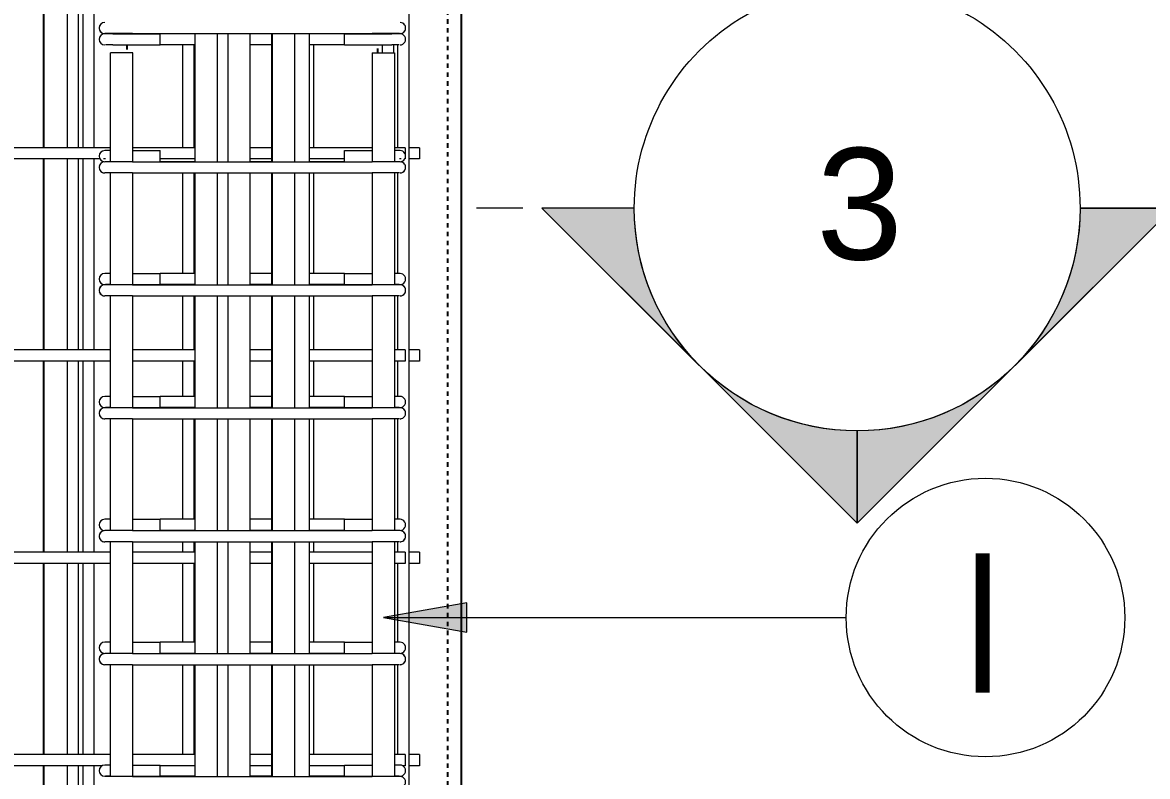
# Model space of a CAD drawing. Header units: millimetres. Extents: x -14581 to 6741, y -2784 to 21137.
# Drawn here: x -12029 to -11221, y -1082 to -541 of the extents above; entities that cross this region are included whole.
import ezdxf

# ---------------------------------------------------------------- set-up
doc = ezdxf.new("R2010")
doc.units = ezdxf.units.MM
doc.linetypes.add('Dash', pattern=[6.36, 3.18, -3.18])
for name, color, linetype, lineweight in [('A-WALL', 113, 'Continuous', 25), ('A-WALL-HDLN', 110, 'Dash', 25), ('G-ANNO-SYMB', 111, 'Continuous', 9), ('S-RBAR', 171, 'Continuous', 18), ('S-RBAR-IDEN', 171, 'Continuous', 9)]:
    doc.layers.add(name, color=color, linetype=linetype, lineweight=lineweight)
doc.styles.add('Arial', font='arial.ttf', dxfattribs={"height": 79.99999999999991})
doc.styles.add('Nirmala UI Semilight', font='NirmalaS.ttf', dxfattribs={"width": 0.8, "height": 99.99999999999993})

# ---------------------------------------------------------------- blocks, each defined once
blk = doc.blocks.new('M_Rebar Tag_rfa Dimension - ARROW-793927-Elevation Front Copy 1')
at = {"layer": 'S-RBAR-IDEN'}
blk.add_circle((-11332.77299136475, 4171.670403116531), 100.0000000000018, dxfattribs=at)
blk = doc.blocks.new('Detail View - M_Section Head - Filled SHOP DWG-1002450-Elevation Front Copy 1')
at = {"layer": 'G-ANNO-SYMB'}
h = blk.add_hatch(color=256, dxfattribs=at)
edge = h.paths.add_edge_path()
edge.add_line((-11692.77503408039, 4855.778249188798), (-11805.91211907023, 4742.641164198953))
edge.add_arc((-11692.77503408039, 4629.504079209105), 159.9999999999996, 90.00000000000011, 134.9999999999993, ccw=False)
edge.add_line((-11692.77503408039, 4789.504079209105), (-11692.77503408039, 4855.778249188799))
h = blk.add_hatch(color=256, dxfattribs=at)
edge = h.paths.add_edge_path()
edge.add_line((-11919.04920406008, 4629.504079209109), (-11852.77503408039, 4629.504079209109))
edge.add_arc((-11692.77503408039, 4629.504079209105), 160.0000000000026, 134.9999999999994, 179.9999999999991, ccw=False)
edge.add_line((-11805.91211907023, 4742.641164198953), (-11919.04920406008, 4629.504079209109))
h = blk.add_hatch(color=256, dxfattribs=at)
edge = h.paths.add_edge_path()
edge.add_line((-11919.04920406008, 4629.504079209106), (-11805.91211907024, 4516.366994219259))
edge.add_arc((-11692.77503408039, 4629.504079209107), 160.0000000000018, 180.0000000000004, 224.9999999999988, ccw=False)
edge.add_line((-11852.77503408039, 4629.504079209106), (-11919.04920406008, 4629.504079209106))
h = blk.add_hatch(color=256, dxfattribs=at)
edge = h.paths.add_edge_path()
edge.add_line((-11692.77503408039, 4403.229909229413), (-11692.77503408039, 4469.504079209107))
edge.add_arc((-11692.77503408039, 4629.504079209106), 159.9999999999974, 224.9999999999992, 269.9999999999987, ccw=False)
edge.add_line((-11805.91211907024, 4516.366994219259), (-11692.77503408039, 4403.229909229413))
for p, q in [((-11919.04920406008, 4629.504079209107), (-11692.77503408039, 4855.778249188798)), ((-11805.91211907023, 4742.641164198953), (-11692.77503408039, 4855.778249188798)), ((-11692.77503408039, 4789.504079209107), (-11692.77503408039, 4855.778249188798)), ((-11692.77503408039, 4855.778249188799), (-11692.77503408039, 4789.504079209105)), ((-11919.04920406008, 4629.504079209109), (-11805.91211907023, 4742.641164198953)), ((-11919.04920406008, 4629.504079209107), (-11692.77503408039, 4403.229909229412)), ((-11852.77503408039, 4629.504079209109), (-11919.04920406008, 4629.504079209109)), ((-11919.04920406008, 4629.504079209106), (-11852.77503408039, 4629.504079209106)), ((-11805.91211907024, 4516.366994219259), (-11919.04920406008, 4629.504079209106)), ((-11692.77503408039, 4403.229909229413), (-11805.91211907024, 4516.366994219259)), ((-11692.77503408039, 4469.504079209107), (-11692.77503408039, 4403.229909229412)), ((-11692.77503408039, 4469.504079209107), (-11692.77503408039, 4403.229909229413))]:
    blk.add_line(p, q, dxfattribs=at)
for centre, radius, start, end in [((-11692.77503408039, 4629.504079209107), 160.000000000003, 90.00000000000065, 269.999999999999), ((-11692.77503408039, 4629.504079209105), 159.9999999999996, 89.99999999999967, 134.999999999999), ((-11692.77503408039, 4629.504079209107), 159.9999999999966, 269.9999999999976, 90.0000000000005), ((-11692.77503408039, 4629.504079209105), 160.0000000000026, 134.9999999999991, 179.9999999999987), ((-11692.77503408039, 4629.504079209107), 160.0000000000018, 180, 224.9999999999984), ((-11692.77503408039, 4629.504079209106), 159.9999999999974, 224.9999999999988, 269.9999999999984)]:
    blk.add_arc(centre, radius, start, end, dxfattribs=at)

msp = doc.modelspace()

# ---------------------------------------------------------------- hatches: boundary and pattern name
at = {"layer": 'S-RBAR-IDEN'}
msp.add_hatch(color=256, dxfattribs=at).paths.add_polyline_path([(-11769.76309758666, -968.1249625285319), (-11709.76309758667, -978.7045813710398), (-11709.76309758667, -957.5453436860241)])

# ---------------------------------------------------------------- linework, layer by layer
at = {"layer": 'A-WALL'}
for p, q in [((-11713.80383016152, -1395.000000000119), (-11713.80383016152, 3039.999999999594)), ((-12013.80383016152, -493.6000000001758), (-12013.80383016152, -630.8333333335001)), ((-12013.80383016152, -638.8333333335005), (-12013.80383016152, -776.0666666668233)), ((-12013.80383016152, -784.0666666668225), (-12013.80383016152, -921.3000000001474)), ((-12013.80383016152, -929.3000000001477), (-12013.80383016152, -1066.533333333472)), ((-12013.80383016152, -1074.533333333472), (-12013.80383016152, -1211.766666666795))]:
    msp.add_line(p, q, dxfattribs=at)
at = {"layer": 'A-WALL-HDLN'}
for p, q in [((-11723.76681075738, -475.04960937505), (-11723.76681075738, -1395.000000000119)), ((-11953.8038301615, -557.0828926510605), (-11953.8038301615, -562.7745035096507)), ((-11773.80383016151, -562.7745035096507), (-11773.80383016151, -557.0828926510605))]:
    msp.add_line(p, q, dxfattribs=at)
at = {"layer": 'G-ANNO-SYMB'}
msp.add_line((-11669.6748032208, -674.1760544229613), (-11702.90884958001, -674.1760544229613), dxfattribs=at)
at = {"layer": 'S-RBAR'}
for p, q in [((-11751.30383016152, -1365.000000000119), (-11751.30383016152, 752.79375515776)), ((-11996.52678100246, -630.8333333335005), (-11996.52678100246, -493.6000000001761)), ((-11988.52678100246, -630.8333333335005), (-11988.52678100246, -493.6000000001761)), ((-11985.30383016154, -630.8333333335005), (-11985.30383016154, -493.6000000001761)), ((-11977.30383016154, -630.8333333335005), (-11977.30383016154, -493.6000000001761)), ((-11949.80383016153, -548.9722813882735), (-11969.80383016153, -548.9722813882735)), ((-11963.94596578525, -549.0828926510617), (-11969.80383016152, -549.0828926510617)), ((-11963.94596578525, -549.0828926510617), (-11930.0048402883, -549.0828926510617)), ((-11949.80383016153, -548.9722813882735), (-11777.80383016153, -548.9722813882735)), ((-11904.90967598977, -549.0828926510617), (-11930.0048402883, -549.0828926510617)), ((-11930.0048402883, -557.0828926510616), (-11930.0048402883, -549.0828926510617)), ((-11904.90967598977, -641.0000000001176), (-11904.90967598977, -548.9722813882729)), ((-11888.90967598977, -641.0000000001176), (-11888.90967598977, -548.9722813882729)), ((-11881.26946179105, -641.0000000001177), (-11881.26946179105, -548.9722813882728)), ((-11865.26946179105, -641.0000000001177), (-11865.26946179105, -548.9722813882728)), ((-11849.83790773977, -549.0828926510617), (-11865.26946179105, -549.0828926510617)), ((-11849.83790773977, -641.0000000001195), (-11849.83790773977, -548.9722813882731)), ((-11849.30383016153, -641.0000000001193), (-11849.30383016153, -548.9722813882728)), ((-11833.30383016153, -641.0000000001193), (-11833.30383016153, -548.9722813882728)), ((-11822.69798433327, -641.0000000001188), (-11822.69798433327, -548.9722813882724)), ((-11797.60282003475, -549.0828926510617), (-11822.69798433327, -549.0828926510617)), ((-11797.60282003475, -549.0828926510617), (-11763.66169453779, -549.0828926510617)), ((-11797.60282003475, -557.0828926510616), (-11797.60282003475, -549.0828926510617)), ((-11763.6616945378, -548.9722813882735), (-11777.80383016153, -548.9722813882735)), ((-11758.48531363575, -548.9722813882735), (-11763.6616945378, -548.9722813882735)), ((-11757.80383016153, -549.0828926510617), (-11763.66169453779, -549.0828926510617)), ((-11757.80383016153, -548.9722813882735), (-11757.88725773837, -548.9722813882735)), ((-11963.94596578525, -557.0828926510616), (-11969.1223466873, -557.0828926510616)), ((-11963.94596578525, -557.0828926510616), (-11930.0048402883, -557.0828926510616)), ((-11904.90967598977, -557.0828926510616), (-11930.0048402883, -557.0828926510616)), ((-11913.63716349486, -630.8333333335005), (-11913.63716349486, -557.0828926510609)), ((-11905.63716349486, -630.8333333335005), (-11905.63716349486, -557.0828926510609)), ((-11849.83790773977, -557.0828926510616), (-11865.26946179105, -557.0828926510616)), ((-11797.60282003475, -557.0828926510616), (-11822.69798433327, -557.0828926510616)), ((-11819.73945073628, -630.833333333501), (-11819.73945073628, -557.0828926510616)), ((-11797.60282003475, -557.0828926510616), (-11763.66169453779, -557.0828926510616)), ((-11770.30383016151, -562.7745035096516), (-11770.30383016151, -557.0828926510609)), ((-11758.48531363574, -557.0828926510616), (-11763.66169453779, -557.0828926510616)), ((-11762.30383016151, -562.7745035096516), (-11762.30383016151, -557.0828926510611)), ((-11759.30383016152, -630.8333333335005), (-11759.30383016152, -557.0828926510609)), ((-11949.58981379655, -562.774503509651), (-11965.58981379656, -562.774503509651)), ((-11965.58981379656, -641.0000000001171), (-11965.58981379656, -562.774503509651)), ((-11949.58981379655, -641.0000000001171), (-11949.58981379655, -562.774503509651)), ((-11777.76309758667, -562.7745035096516), (-11777.76309758667, -641.0000000001191)), ((-11777.76309758667, -562.7745035096516), (-11761.76309758667, -562.7745035096516)), ((-11761.76309758667, -562.7745035096516), (-11761.76309758667, -641.0000000001191)), ((-11965.58981379656, -630.8333333335001), (-12823.80383016152, -630.8333333335001)), ((-11965.88744054999, -632.9194730867309), (-11969.80383016153, -632.9194730867309)), ((-11904.90967598977, -630.8333333335001), (-11949.58981379655, -630.8333333335001)), ((-11949.58981379655, -632.9194730867313), (-11930.0048402883, -632.9194730867314)), ((-11930.0048402883, -640.9194730867315), (-11930.0048402883, -632.9194730867314)), ((-11849.83790773977, -630.8333333335001), (-11865.26946179105, -630.8333333335001)), ((-11777.76309758667, -630.8333333335001), (-11822.69798433327, -630.8333333335001)), ((-11797.60282003476, -632.9194730867322), (-11777.76309758667, -632.9194730867323)), ((-11797.60282003476, -640.9194730867323), (-11797.60282003476, -632.9194730867322)), ((-11754.23857172628, -630.8333333335001), (-11761.76309758667, -630.8333333335001)), ((-11757.80383016153, -632.9194730867325), (-11761.45021961143, -632.9194730867325)), ((-11754.23857172628, -630.8333333335001), (-11754.23857172628, -635.6551921032185)), ((-11743.80383016152, -630.8333333335001), (-11751.30383016152, -630.8333333335001)), ((-11743.80383016152, -630.8333333335001), (-11743.80383016152, -638.8333333335003)), ((-11972.99337220136, -638.8333333335003), (-12823.80383016152, -638.8333333335003)), ((-11996.52678100246, -776.066666666823), (-11996.52678100246, -638.8333333335004)), ((-11988.52678100246, -776.066666666823), (-11988.52678100246, -638.8333333335004)), ((-11985.30383016154, -776.0666666668233), (-11985.30383016154, -638.8333333335004)), ((-11977.30383016154, -776.0666666668233), (-11977.30383016154, -638.8333333335004)), ((-11969.30005540815, -638.8333333335003), (-11970.5824046334, -638.8333333335003)), ((-11949.80383016154, -641.0000000001176), (-11969.80383016154, -641.0000000001176)), ((-11966.09161404485, -640.919473086731), (-11969.12234668731, -640.919473086731)), ((-11949.80383016154, -641.0000000001177), (-11777.80383016154, -641.0000000001188)), ((-11949.58981379655, -640.9194730867314), (-11930.0048402883, -640.9194730867315)), ((-11904.90967598977, -638.8333333335003), (-11930.0048402883, -638.8333333335003)), ((-11904.90967598977, -640.9194730867316), (-11930.0048402883, -640.9194730867315)), ((-11849.83790773977, -638.8333333335003), (-11865.26946179105, -638.8333333335003)), ((-11849.83790773977, -640.919473086732), (-11865.26946179105, -640.9194730867318)), ((-11797.60282003476, -638.8333333335003), (-11822.69798433327, -638.8333333335003)), ((-11797.60282003476, -640.9194730867323), (-11822.69798433327, -640.9194730867322)), ((-11797.60282003476, -640.9194730867323), (-11777.76309758667, -640.9194730867324)), ((-11764.88602913015, -641.0000000001189), (-11777.80383016154, -641.0000000001188)), ((-11762.43031026451, -641.0000000001187), (-11765.01106322175, -641.0000000001187)), ((-11757.80383016154, -641.0000000001189), (-11762.53522130174, -641.0000000001189)), ((-11758.48531363575, -640.9194730867325), (-11761.22241059233, -640.9194730867325)), ((-11757.02525568967, -638.8333333335003), (-11758.30760491491, -638.8333333335003)), ((-11754.23857172628, -638.2531941370491), (-11754.23857172628, -638.8333333335003)), ((-11743.80383016152, -638.8333333335003), (-11751.30383016152, -638.8333333335003)), ((-11949.80383016154, -649.0000000001178), (-11969.80383016154, -649.0000000001178)), ((-11965.58981379656, -729.2500000001171), (-11965.58981379656, -649.0000000001171)), ((-11949.80383016154, -649.0000000001178), (-11777.80383016154, -649.0000000001188)), ((-11949.58981379655, -729.2500000001171), (-11949.58981379655, -649.0000000001171)), ((-11913.63716349486, -721.1513518895952), (-11913.63716349486, -649.0000000001174)), ((-11905.63716349486, -721.1513518895952), (-11905.63716349486, -649.0000000001174)), ((-11904.90967598977, -729.2500000001172), (-11904.90967598977, -649.0000000001174)), ((-11888.90967598977, -729.2500000001172), (-11888.90967598977, -649.0000000001174)), ((-11881.26946179105, -729.2500000001177), (-11881.26946179105, -649.0000000001177)), ((-11865.26946179105, -729.2500000001177), (-11865.26946179105, -649.0000000001177)), ((-11849.83790773977, -729.2500000001191), (-11849.83790773977, -649.0000000001195)), ((-11849.30383016153, -729.2500000001193), (-11849.30383016153, -649.0000000001194)), ((-11833.30383016153, -729.2500000001193), (-11833.30383016153, -649.0000000001194)), ((-11822.69798433327, -729.2500000001186), (-11822.69798433327, -649.0000000001187)), ((-11819.73945073628, -721.1513518895954), (-11819.73945073628, -649.0000000001197)), ((-11763.66169453781, -649.0000000001191), (-11777.80383016154, -649.000000000119)), ((-11777.76309758667, -649.0000000001191), (-11777.76309758667, -729.2500000001189)), ((-11758.48531363576, -649.0000000001191), (-11763.66169453781, -649.0000000001191)), ((-11761.76309758667, -649.0000000001191), (-11761.76309758667, -729.2500000001189)), ((-11759.30383016152, -721.1513518895952), (-11759.30383016152, -649.0000000001193)), ((-11757.80383016153, -649.000000000119), (-11757.88725773838, -649.000000000119)), ((-11965.88744054999, -721.1513518895945), (-11969.80383016153, -721.1513518895945)), ((-11949.58981379655, -721.1513518895947), (-11930.0048402883, -721.1513518895949)), ((-11904.90967598977, -721.151351889595), (-11930.0048402883, -721.1513518895949)), ((-11930.0048402883, -729.1513518895949), (-11930.0048402883, -721.1513518895949)), ((-11849.83790773977, -721.1513518895954), (-11865.26946179105, -721.1513518895953)), ((-11797.60282003476, -721.1513518895957), (-11822.69798433327, -721.1513518895955)), ((-11797.60282003476, -721.1513518895957), (-11777.76309758667, -721.1513518895958)), ((-11797.60282003476, -729.1513518895957), (-11797.60282003476, -721.1513518895957)), ((-11757.80383016153, -721.151351889596), (-11761.45021961143, -721.151351889596)), ((-11949.80383016154, -729.2500000001177), (-11969.80383016154, -729.2500000001177)), ((-11966.09161404485, -729.1513518895946), (-11969.12234668731, -729.1513518895946)), ((-11949.80383016154, -729.2500000001177), (-11777.80383016154, -729.2500000001187)), ((-11949.58981379655, -729.1513518895948), (-11930.0048402883, -729.1513518895949)), ((-11904.90967598977, -729.151351889595), (-11930.0048402883, -729.1513518895949)), ((-11849.83790773977, -729.1513518895955), (-11865.26946179105, -729.1513518895954)), ((-11797.60282003476, -729.1513518895957), (-11822.69798433327, -729.1513518895956)), ((-11797.60282003476, -729.1513518895957), (-11777.76309758667, -729.151351889596)), ((-11764.88602913014, -729.250000000119), (-11777.80383016154, -729.2500000001189)), ((-11762.43031026451, -729.2500000001187), (-11765.01106322175, -729.2500000001187)), ((-11757.80383016154, -729.250000000119), (-11762.53522130174, -729.250000000119)), ((-11758.48531363575, -729.1513518895961), (-11761.22241059233, -729.1513518895961)), ((-11949.80383016154, -737.2500000001179), (-11969.80383016154, -737.2500000001179)), ((-11965.58981379656, -817.500000000117), (-11965.58981379656, -737.2500000001172)), ((-11949.80383016154, -737.2500000001178), (-11777.80383016154, -737.2500000001188)), ((-11949.58981379655, -817.500000000117), (-11949.58981379655, -737.2500000001172)), ((-11913.63716349486, -776.0666666668233), (-11913.63716349486, -737.2500000001173)), ((-11905.63716349486, -776.0666666668233), (-11905.63716349486, -737.2500000001173)), ((-11904.90967598977, -817.500000000117), (-11904.90967598977, -737.2500000001172)), ((-11888.90967598977, -817.500000000117), (-11888.90967598977, -737.2500000001172)), ((-11881.26946179105, -817.5000000001174), (-11881.26946179105, -737.2500000001176)), ((-11865.26946179105, -817.5000000001174), (-11865.26946179105, -737.2500000001176)), ((-11849.83790773977, -817.5000000001188), (-11849.83790773977, -737.250000000119)), ((-11849.30383016153, -817.5000000001193), (-11849.30383016153, -737.2500000001193)), ((-11833.30383016153, -817.5000000001193), (-11833.30383016153, -737.2500000001193)), ((-11822.69798433327, -817.5000000001185), (-11822.69798433327, -737.2500000001186)), ((-11819.73945073628, -776.0666666668233), (-11819.73945073628, -737.2500000001193)), ((-11763.66169453781, -737.2500000001193), (-11777.80383016154, -737.250000000119)), ((-11777.76309758667, -737.2500000001188), (-11777.76309758667, -817.5000000001187)), ((-11758.48531363576, -737.2500000001193), (-11763.66169453781, -737.2500000001193)), ((-11761.76309758667, -737.2500000001188), (-11761.76309758667, -817.5000000001187)), ((-11759.30383016152, -776.066666666823), (-11759.30383016152, -737.2500000001189)), ((-11757.80383016153, -737.250000000119), (-11757.88725773838, -737.250000000119)), ((-11965.58981379656, -776.066666666824), (-12823.80383016152, -776.066666666824)), ((-11904.90967598977, -776.066666666824), (-11949.58981379656, -776.066666666824)), ((-11849.83790773977, -776.066666666824), (-11865.26946179105, -776.066666666824)), ((-11777.76309758667, -776.066666666824), (-11822.69798433327, -776.066666666824)), ((-11754.23857172628, -776.066666666824), (-11761.76309758667, -776.066666666824)), ((-11754.23857172628, -776.066666666824), (-11754.23857172628, -784.066666666824)), ((-11743.80383016152, -776.066666666824), (-11751.30383016152, -776.066666666824)), ((-11743.80383016152, -776.066666666824), (-11743.80383016152, -784.066666666824)), ((-11965.58981379656, -784.066666666824), (-12823.80383016152, -784.066666666824)), ((-11996.52678100246, -921.3000000001475), (-11996.52678100246, -784.066666666823)), ((-11988.52678100246, -921.3000000001475), (-11988.52678100246, -784.066666666823)), ((-11985.30383016154, -921.3000000001476), (-11985.30383016154, -784.0666666668232)), ((-11977.30383016154, -921.3000000001476), (-11977.30383016154, -784.0666666668232)), ((-11904.90967598977, -784.066666666824), (-11949.58981379656, -784.066666666824)), ((-11913.63716349486, -809.3832306924583), (-11913.63716349486, -784.0666666668232)), ((-11905.63716349486, -809.3832306924583), (-11905.63716349486, -784.0666666668232)), ((-11849.83790773977, -784.066666666824), (-11865.26946179105, -784.066666666824)), ((-11777.76309758667, -784.066666666824), (-11822.69798433327, -784.066666666824)), ((-11819.73945073628, -809.3832306924602), (-11819.73945073628, -784.0666666668233)), ((-11754.23857172628, -784.066666666824), (-11761.76309758667, -784.066666666824)), ((-11759.30383016152, -809.3832306924598), (-11759.30383016152, -784.066666666823)), ((-11743.80383016152, -784.066666666824), (-11751.30383016152, -784.066666666824)), ((-11965.88744054999, -809.3832306924579), (-11969.80383016153, -809.3832306924579)), ((-11949.58981379655, -809.3832306924583), (-11930.00484028831, -809.3832306924584)), ((-11904.90967598977, -809.3832306924585), (-11930.00484028831, -809.3832306924584)), ((-11930.00484028831, -817.3832306924585), (-11930.00484028831, -809.3832306924584)), ((-11849.83790773977, -809.3832306924589), (-11865.26946179105, -809.3832306924588)), ((-11797.60282003476, -809.3832306924592), (-11822.69798433327, -809.383230692459)), ((-11797.60282003476, -809.3832306924592), (-11777.76309758667, -809.3832306924593)), ((-11797.60282003476, -817.3832306924593), (-11797.60282003476, -809.3832306924592)), ((-11757.80383016154, -809.3832306924595), (-11761.45021961143, -809.3832306924595)), ((-11949.80383016154, -817.5000000001177), (-11969.80383016154, -817.5000000001177)), ((-11966.09161404485, -817.383230692458), (-11969.12234668731, -817.383230692458)), ((-11949.80383016154, -817.5000000001178), (-11777.80383016154, -817.5000000001188)), ((-11949.58981379655, -817.3832306924584), (-11930.00484028831, -817.3832306924585)), ((-11904.90967598977, -817.3832306924586), (-11930.00484028831, -817.3832306924585)), ((-11849.83790773977, -817.3832306924589), (-11865.26946179105, -817.3832306924588)), ((-11797.60282003476, -817.3832306924593), (-11822.69798433327, -817.3832306924592)), ((-11797.60282003476, -817.3832306924593), (-11777.76309758667, -817.3832306924594)), ((-11764.88602913015, -817.500000000119), (-11777.80383016154, -817.5000000001188)), ((-11762.43031026451, -817.5000000001187), (-11765.01106322175, -817.5000000001187)), ((-11757.80383016154, -817.500000000119), (-11762.53522130175, -817.500000000119)), ((-11758.48531363575, -817.3832306924595), (-11761.22241059233, -817.3832306924595)), ((-11949.80383016154, -825.5000000001179), (-11969.80383016154, -825.5000000001179)), ((-11965.58981379656, -905.7500000001169), (-11965.58981379656, -825.500000000117)), ((-11949.80383016154, -825.5000000001179), (-11777.80383016154, -825.5000000001189)), ((-11949.58981379655, -905.7500000001187), (-11949.58981379655, -825.500000000117)), ((-11913.63716349486, -897.6151094953213), (-11913.63716349486, -825.5000000001172)), ((-11905.63716349486, -897.6151094953213), (-11905.63716349486, -825.5000000001172)), ((-11904.90967598977, -905.7500000001185), (-11904.90967598977, -825.5000000001169)), ((-11888.90967598976, -905.7500000001185), (-11888.90967598977, -825.5000000001169)), ((-11881.26946179105, -905.7500000001193), (-11881.26946179105, -825.5000000001176)), ((-11865.26946179105, -905.7500000001193), (-11865.26946179105, -825.5000000001176)), ((-11849.83790773977, -905.7500000001186), (-11849.83790773977, -825.5000000001188)), ((-11849.30383016153, -905.7500000001193), (-11849.30383016153, -825.5000000001191)), ((-11833.30383016153, -905.7500000001193), (-11833.30383016153, -825.5000000001191)), ((-11822.69798433327, -905.7500000001181), (-11822.69798433327, -825.5000000001182)), ((-11819.73945073628, -897.6151094953229), (-11819.73945073628, -825.500000000119)), ((-11763.66169453781, -825.5000000001191), (-11777.80383016154, -825.500000000119)), ((-11777.76309758667, -825.5000000001187), (-11777.76309758667, -905.7500000001185)), ((-11758.48531363576, -825.5000000001191), (-11763.66169453781, -825.5000000001191)), ((-11761.76309758667, -825.5000000001187), (-11761.76309758667, -905.7500000001185)), ((-11759.30383016152, -897.6151094953229), (-11759.30383016152, -825.5000000001188)), ((-11757.80383016154, -825.500000000119), (-11757.88725773838, -825.500000000119)), ((-11965.88744054999, -897.6151094953215), (-11969.80383016153, -897.6151094953215)), ((-11949.58981379655, -897.6151094953217), (-11930.00484028831, -897.6151094953219)), ((-11904.90967598977, -897.615109495322), (-11930.00484028831, -897.6151094953219)), ((-11930.00484028831, -905.6151094953219), (-11930.00484028831, -897.6151094953219)), ((-11849.83790773977, -897.6151094953224), (-11865.26946179105, -897.6151094953223)), ((-11797.60282003476, -897.6151094953227), (-11822.69798433327, -897.6151094953225)), ((-11797.60282003476, -897.6151094953227), (-11777.76309758667, -897.6151094953228)), ((-11797.60282003476, -905.6151094953227), (-11797.60282003476, -897.6151094953227)), ((-11757.80383016154, -897.6151094953229), (-11761.45021961143, -897.6151094953229)), ((-11949.80383016154, -905.7500000001176), (-11969.80383016154, -905.7500000001176)), ((-11966.09161404485, -905.6151094953216), (-11969.12234668731, -905.6151094953216)), ((-11949.80383016154, -905.7500000001179), (-11777.80383016154, -905.7500000001189)), ((-11949.58981379655, -905.6151094953218), (-11930.00484028831, -905.6151094953219)), ((-11904.90967598977, -905.615109495322), (-11930.00484028831, -905.6151094953219)), ((-11849.83790773977, -905.6151094953225), (-11865.26946179105, -905.6151094953224)), ((-11797.60282003476, -905.6151094953227), (-11822.69798433327, -905.6151094953226)), ((-11797.60282003476, -905.6151094953227), (-11777.76309758667, -905.6151094953229)), ((-11764.88602913015, -905.7500000001189), (-11777.80383016154, -905.7500000001188)), ((-11762.43031026451, -905.7500000001187), (-11765.01106322175, -905.7500000001187)), ((-11757.80383016154, -905.7500000001189), (-11762.53522130175, -905.7500000001189)), ((-11758.48531363575, -905.615109495323), (-11761.22241059233, -905.615109495323)), ((-11949.80383016154, -913.7500000001178), (-11969.80383016154, -913.7500000001178)), ((-11965.58981379656, -994.0000000001185), (-11965.58981379656, -913.7500000001169)), ((-11949.80383016154, -913.7500000001179), (-11777.80383016154, -913.750000000119)), ((-11949.58981379656, -994.0000000001185), (-11949.58981379655, -913.7500000001186)), ((-11913.63716349486, -921.3000000001476), (-11913.63716349486, -913.7500000001188)), ((-11905.63716349486, -921.3000000001476), (-11905.63716349486, -913.7500000001188)), ((-11904.90967598977, -994.0000000001181), (-11904.90967598977, -913.7500000001185)), ((-11888.90967598976, -994.0000000001181), (-11888.90967598976, -913.7500000001185)), ((-11881.26946179105, -994.000000000119), (-11881.26946179105, -913.750000000119)), ((-11865.26946179105, -994.000000000119), (-11865.26946179105, -913.750000000119)), ((-11849.83790773977, -994.0000000001183), (-11849.83790773977, -913.7500000001185)), ((-11849.30383016153, -994.000000000119), (-11849.30383016153, -913.750000000119)), ((-11833.30383016153, -994.000000000119), (-11833.30383016153, -913.750000000119)), ((-11822.69798433327, -994.0000000001179), (-11822.69798433327, -913.7500000001182)), ((-11819.73945073628, -921.3000000001475), (-11819.73945073628, -913.7500000001186)), ((-11763.66169453781, -913.7500000001191), (-11777.80383016154, -913.750000000119)), ((-11777.76309758667, -913.7500000001183), (-11777.76309758667, -994.0000000001181)), ((-11758.48531363576, -913.7500000001191), (-11763.66169453781, -913.7500000001191)), ((-11761.76309758667, -913.7500000001183), (-11761.76309758667, -994.0000000001181)), ((-11759.30383016152, -921.3000000001475), (-11759.30383016152, -913.7500000001186)), ((-11757.80383016154, -913.750000000119), (-11757.88725773838, -913.750000000119)), ((-11965.58981379656, -921.3000000001475), (-12823.80383016152, -921.3000000001475)), ((-11904.90967598977, -921.3000000001475), (-11949.58981379656, -921.3000000001475)), ((-11849.83790773977, -921.3000000001475), (-11865.26946179105, -921.3000000001475)), ((-11777.76309758667, -921.3000000001475), (-11822.69798433327, -921.3000000001475)), ((-11754.23857172628, -921.3000000001475), (-11761.76309758667, -921.3000000001475)), ((-11754.23857172628, -921.3000000001475), (-11754.23857172628, -929.3000000001475)), ((-11743.80383016152, -921.3000000001475), (-11751.30383016152, -921.3000000001475)), ((-11743.80383016152, -921.3000000001475), (-11743.80383016152, -929.3000000001475)), ((-11965.58981379656, -929.3000000001475), (-12823.80383016152, -929.3000000001475)), ((-11996.52678100246, -1066.533333333472), (-11996.52678100246, -929.3000000001474)), ((-11988.52678100246, -1066.533333333472), (-11988.52678100246, -929.3000000001474)), ((-11985.30383016154, -1066.533333333472), (-11985.30383016154, -929.3000000001474)), ((-11977.30383016154, -1066.533333333472), (-11977.30383016154, -929.3000000001474)), ((-11904.90967598977, -929.3000000001475), (-11949.58981379656, -929.3000000001475)), ((-11913.63716349486, -985.8469882981844), (-11913.63716349486, -929.3000000001474)), ((-11905.63716349486, -985.8469882981844), (-11905.63716349486, -929.3000000001474)), ((-11849.83790773977, -929.3000000001475), (-11865.26946179105, -929.3000000001475)), ((-11777.76309758667, -929.3000000001475), (-11822.69798433327, -929.3000000001475)), ((-11819.73945073628, -985.846988298186), (-11819.73945073628, -929.3000000001474)), ((-11754.23857172628, -929.3000000001475), (-11761.76309758667, -929.3000000001475)), ((-11759.30383016152, -985.846988298186), (-11759.30383016152, -929.3000000001474)), ((-11743.80383016152, -929.3000000001475), (-11751.30383016152, -929.3000000001475)), ((-11965.88744054999, -985.8469882981849), (-11969.80383016153, -985.8469882981849)), ((-11949.58981379655, -985.8469882981852), (-11930.00484028831, -985.8469882981854)), ((-11904.90967598977, -985.8469882981855), (-11930.00484028831, -985.8469882981854)), ((-11930.00484028831, -993.8469882981855), (-11930.00484028831, -985.8469882981854)), ((-11849.83790773977, -985.8469882981859), (-11865.26946179105, -985.8469882981858)), ((-11797.60282003476, -985.8469882981861), (-11822.69798433327, -985.846988298186)), ((-11797.60282003476, -985.8469882981861), (-11777.76309758667, -985.8469882981863)), ((-11797.60282003476, -993.8469882981863), (-11797.60282003476, -985.8469882981861)), ((-11757.80383016154, -985.8469882981865), (-11761.45021961143, -985.8469882981865)), ((-11949.80383016154, -994.0000000001177), (-11969.80383016154, -994.0000000001177)), ((-11966.09161404485, -993.846988298185), (-11969.12234668731, -993.846988298185)), ((-11949.80383016154, -994.0000000001179), (-11777.80383016154, -994.0000000001189)), ((-11949.58981379655, -993.8469882981854), (-11930.00484028831, -993.8469882981855)), ((-11904.90967598977, -993.8469882981856), (-11930.00484028831, -993.8469882981855)), ((-11849.83790773977, -993.8469882981859), (-11865.26946179105, -993.8469882981858)), ((-11797.60282003476, -993.8469882981863), (-11822.69798433327, -993.8469882981861)), ((-11797.60282003476, -993.8469882981863), (-11777.76309758667, -993.8469882981864)), ((-11764.88602913014, -994.000000000119), (-11777.80383016154, -994.0000000001189)), ((-11762.43031026451, -994.0000000001188), (-11765.01106322175, -994.0000000001188)), ((-11757.80383016154, -994.000000000119), (-11762.53522130175, -994.000000000119)), ((-11758.48531363575, -993.8469882981865), (-11761.22241059233, -993.8469882981865)), ((-11949.80383016154, -1002.000000000118), (-11969.80383016154, -1002.000000000118)), ((-11965.58981379656, -1082.250000000118), (-11965.58981379656, -1002.000000000117)), ((-11949.80383016154, -1002.000000000118), (-11777.80383016154, -1002.000000000119)), ((-11949.58981379656, -1082.250000000118), (-11949.58981379656, -1002.000000000118)), ((-11913.63716349486, -1066.533333333472), (-11913.63716349486, -1002.000000000118)), ((-11905.63716349486, -1066.533333333472), (-11905.63716349486, -1002.000000000118)), ((-11904.90967598977, -1082.250000000118), (-11904.90967598977, -1002.000000000118)), ((-11888.90967598976, -1082.250000000118), (-11888.90967598976, -1002.000000000118)), ((-11881.26946179105, -1082.250000000119), (-11881.26946179105, -1002.000000000119)), ((-11865.26946179105, -1082.250000000119), (-11865.26946179105, -1002.000000000119)), ((-11849.83790773977, -1082.250000000118), (-11849.83790773977, -1002.000000000118)), ((-11849.30383016153, -1082.250000000119), (-11849.30383016153, -1002.000000000119)), ((-11833.30383016153, -1082.250000000119), (-11833.30383016153, -1002.000000000119)), ((-11822.69798433327, -1082.250000000118), (-11822.69798433327, -1002.000000000118)), ((-11819.73945073628, -1066.533333333472), (-11819.73945073628, -1002.000000000118)), ((-11763.66169453781, -1002.000000000119), (-11777.80383016154, -1002.000000000119)), ((-11777.76309758667, -1002.000000000118), (-11777.76309758667, -1082.250000000118)), ((-11758.48531363576, -1002.000000000119), (-11763.66169453781, -1002.000000000119)), ((-11761.76309758667, -1002.000000000118), (-11761.76309758667, -1082.250000000118)), ((-11759.30383016152, -1066.533333333472), (-11759.30383016152, -1002.000000000118)), ((-11757.80383016154, -1002.000000000119), (-11757.88725773838, -1002.000000000119)), ((-11965.58981379656, -1066.533333333471), (-12823.80383016152, -1066.533333333471)), ((-11904.90967598977, -1066.533333333471), (-11949.58981379656, -1066.533333333471)), ((-11849.83790773977, -1066.533333333471), (-11865.26946179105, -1066.533333333471)), ((-11777.76309758667, -1066.533333333471), (-11822.69798433327, -1066.533333333471)), ((-11754.23857172628, -1066.533333333471), (-11761.76309758667, -1066.533333333471)), ((-11754.23857172628, -1066.533333333471), (-11754.23857172628, -1074.533333333472)), ((-11743.80383016152, -1066.533333333471), (-11751.30383016152, -1066.533333333471)), ((-11743.80383016152, -1066.533333333471), (-11743.80383016152, -1074.533333333472)), ((-11971.60723555469, -1074.533333333472), (-12823.80383016152, -1074.533333333472)), ((-11996.52678100246, -1211.766666666795), (-11996.52678100246, -1074.533333333472)), ((-11988.52678100246, -1211.766666666795), (-11988.52678100246, -1074.533333333472)), ((-11985.30383016154, -1211.766666666795), (-11985.30383016154, -1074.533333333472)), ((-11977.30383016154, -1211.766666666795), (-11977.30383016154, -1074.533333333472)), ((-11965.88744054999, -1074.078867101048), (-11969.80383016153, -1074.078867101048)), ((-11949.58981379656, -1074.078867101049), (-11930.00484028831, -1074.078867101049)), ((-11930.00484028831, -1082.078867101049), (-11930.00484028831, -1074.078867101049)), ((-11904.90967598977, -1074.533333333472), (-11930.00484028831, -1074.533333333472)), ((-11849.83790773977, -1074.533333333472), (-11865.26946179105, -1074.533333333472)), ((-11797.60282003476, -1074.533333333472), (-11822.69798433327, -1074.533333333472)), ((-11797.60282003476, -1074.07886710105), (-11777.76309758667, -1074.07886710105)), ((-11797.60282003476, -1082.07886710105), (-11797.60282003476, -1074.07886710105)), ((-11757.80383016154, -1074.07886710105), (-11761.45021961143, -1074.07886710105)), ((-11754.23857172628, -1074.533333333472), (-11756.00042476837, -1074.533333333472)), ((-11743.80383016152, -1074.533333333472), (-11751.30383016152, -1074.533333333472)), ((-11949.80383016154, -1082.250000000118), (-11969.80383016154, -1082.250000000118)), ((-11966.09161404485, -1082.078867101048), (-11969.12234668731, -1082.078867101048)), ((-11949.80383016154, -1082.250000000118), (-11777.80383016154, -1082.250000000119)), ((-11949.58981379656, -1082.078867101049), (-11930.00484028831, -1082.078867101049)), ((-11904.90967598977, -1082.078867101049), (-11930.00484028831, -1082.078867101049)), ((-11849.83790773977, -1082.078867101049), (-11865.26946179105, -1082.078867101049)), ((-11797.60282003476, -1082.07886710105), (-11822.69798433327, -1082.07886710105)), ((-11797.60282003476, -1082.07886710105), (-11777.76309758667, -1082.07886710105)), ((-11764.88602913015, -1082.250000000119), (-11777.80383016154, -1082.250000000119)), ((-11762.43031026451, -1082.250000000119), (-11765.01106322175, -1082.250000000119)), ((-11757.80383016154, -1082.250000000119), (-11762.53522130174, -1082.250000000119)), ((-11758.48531363575, -1082.07886710105), (-11761.22241059233, -1082.07886710105))]:
    msp.add_line(p, q, dxfattribs=at)
for centre, radius, start, end in [((-11969.80383016153, -544.9722813882735), 3.999999999998181, 90, 269.9999999999996), ((-11757.80383016153, -544.9722813882735), 4, 269.9999999999996, 90), ((-11757.80383016153, -544.9722813882735), 3.999999999998181, 269.9999999999996, 90), ((-11969.80383016152, -553.0828926510617), 4, 90, 269.9999999999996), ((-11969.80383016153, -544.9722813882735), 3.999999999998753, 120.000000000008, 165.0000000000056), ((-11969.80383016153, -544.9722813882735), 4.000000000000004, 194.9999999999999, 239.9999999999992), ((-11969.80383016153, -544.9722813882735), 4.000000000000004, 255.0000000000048, 269.9999999999996), ((-11757.80383016153, -544.9722813882735), 3.999999999998247, 269.9999999999996, 285.0000000000008), ((-11757.80383016153, -553.0828926510617), 4, 269.9999999999996, 90), ((-11757.80383016153, -544.9722813882735), 3.999999999998753, 14.99999999999438, 59.99999999999198), ((-11757.80383016153, -544.9722813882735), 4.000000000000004, 300.0000000000001, 344.9999999999993), ((-11969.80383016153, -636.9194730867312), 3.999999999998181, 90, 269.9999999999996), ((-11757.80383016153, -636.9194730867325), 4, 269.9999999999996, 90), ((-11969.80383016154, -645.0000000001176), 3.999999999998181, 90, 269.9999999999996), ((-11969.80383016154, -645.0000000001176), 3.999999999997844, 119.9999999999911, 165.0000000000021), ((-11757.80383016153, -645.0000000001189), 4, 269.9999999999996, 90), ((-11757.80383016154, -645.0000000001189), 4, 269.9999999999996, 90), ((-11757.80383016153, -645.0000000001189), 4.000000000000328, 14.99999999999967, 60.00000000000196), ((-11969.80383016154, -645.0000000001176), 3.999999999999692, 198.6138382613631, 240.0000000000194), ((-11969.80383016154, -645.0000000001176), 3.999999999999534, 255.0000000000283, 269.9999999999996), ((-11757.80383016153, -645.0000000001189), 3.999999999998247, 269.9999999999996, 285.0000000000008), ((-11757.80383016153, -645.0000000001189), 4.000000000000255, 299.9999999999985, 341.386161738667), ((-11969.80383016153, -725.1513518895946), 3.999999999998181, 90, 269.9999999999996), ((-11757.80383016153, -725.151351889596), 4, 269.9999999999996, 90), ((-11969.80383016154, -733.2500000001177), 3.999999999998181, 90, 269.9999999999996), ((-11969.80383016154, -733.2500000001177), 3.999999999997844, 119.9999999999911, 165.0000000000021), ((-11969.80383016154, -733.2500000001177), 3.999999999998247, 195.0000000000004, 240.0000000000108), ((-11757.80383016153, -733.250000000119), 4, 269.9999999999996, 90), ((-11757.80383016154, -733.250000000119), 4, 269.9999999999996, 90), ((-11757.80383016153, -733.250000000119), 4.000000000000328, 14.99999999999967, 60.00000000000196), ((-11757.80383016153, -733.250000000119), 3.999999999999534, 300.0000000000022, 345.000000000001), ((-11969.80383016154, -733.2500000001177), 3.999999999999534, 255.0000000000283, 269.9999999999996), ((-11757.80383016153, -733.250000000119), 3.999999999998247, 269.9999999999996, 285.0000000000008), ((-11969.80383016153, -813.3832306924581), 3.999999999998181, 90, 269.9999999999996), ((-11757.80383016154, -813.3832306924595), 4, 269.9999999999996, 90), ((-11969.80383016154, -821.5000000001177), 3.999999999998181, 90, 269.9999999999996), ((-11969.80383016154, -821.5000000001177), 3.999999999998753, 120.000000000008, 165.0000000000056), ((-11969.80383016154, -821.5000000001177), 3.999999999999251, 201.7748437394105, 239.9999999999945), ((-11757.80383016154, -821.500000000119), 4, 269.9999999999996, 90), ((-11757.80383016154, -821.500000000119), 3.999999999998181, 269.9999999999996, 90), ((-11757.80383016154, -821.500000000119), 4.000000000000328, 14.99999999999967, 60.00000000000196), ((-11757.80383016154, -821.500000000119), 4.000000000000265, 299.9999999999981, 338.2251562606148), ((-11969.80383016154, -821.5000000001177), 4.000000000000004, 255.0000000000049, 269.9999999999996), ((-11757.80383016154, -821.500000000119), 3.999999999998247, 269.9999999999996, 285.0000000000007), ((-11969.80383016153, -901.6151094953216), 3.999999999998181, 90, 269.9999999999996), ((-11757.80383016154, -901.6151094953229), 4, 269.9999999999996, 90), ((-11969.80383016154, -909.7500000001177), 3.999999999998181, 90, 269.9999999999996), ((-11969.80383016154, -909.7500000001177), 3.999999999998753, 120.0000000000077, 165.0000000000039), ((-11969.80383016154, -909.7500000001177), 4.000000000000004, 194.9999999999989, 240), ((-11757.80383016154, -909.750000000119), 4, 269.9999999999996, 90), ((-11757.80383016154, -909.750000000119), 3.999999999998181, 269.9999999999996, 90), ((-11757.80383016154, -909.750000000119), 4.000000000000328, 15.00000000000145, 60.00000000000231), ((-11757.80383016154, -909.750000000119), 4.000000000000004, 299.9999999999985, 345.0000000000004), ((-11969.80383016154, -909.7500000001177), 4.000000000000004, 255.0000000000049, 269.9999999999996), ((-11757.80383016154, -909.750000000119), 3.999999999998247, 269.9999999999996, 285.0000000000007), ((-11969.80383016153, -989.8469882981851), 3.999999999998181, 90, 269.9999999999996), ((-11757.80383016154, -989.8469882981865), 4, 269.9999999999996, 90), ((-11969.80383016154, -998.0000000001178), 3.999999999998181, 90, 269.9999999999996), ((-11969.80383016154, -998.0000000001178), 3.999999999998753, 120.0000000000077, 165.0000000000039), ((-11969.80383016154, -998.0000000001178), 4.000000000000004, 194.9999999999989, 240), ((-11757.80383016154, -998.0000000001191), 4, 269.9999999999996, 90), ((-11757.80383016154, -998.0000000001191), 3.999999999998181, 269.9999999999996, 90), ((-11757.80383016154, -998.0000000001191), 4.000000000000328, 15.00000000000109, 60.00000000000251), ((-11757.80383016154, -998.0000000001191), 4.000000000000004, 299.9999999999985, 345.0000000000004), ((-11969.80383016154, -998.0000000001178), 4.000000000000004, 255.0000000000049, 269.9999999999996), ((-11757.80383016154, -998.0000000001191), 3.999999999998247, 269.9999999999996, 285.0000000000007), ((-11969.80383016153, -1078.078867101049), 3.999999999998181, 90, 269.9999999999996), ((-11757.80383016154, -1078.07886710105), 4, 269.9999999999996, 90), ((-11757.80383016154, -1086.250000000119), 4, 269.9999999999996, 90)]:
    msp.add_arc(centre, radius, start, end, dxfattribs=at)
at = {"layer": 'S-RBAR-IDEN'}
for p, q in [((-11709.76309758667, -957.5453436860241), (-11769.76309758666, -968.1249625285319)), ((-11709.76309758667, -978.7045813710398), (-11709.76309758667, -957.5453436860241)), ((-11769.76309758666, -968.1249625285319), (-11709.76309758667, -978.7045813710398)), ((-11769.76309758666, -968.1249625285319), (-11437.57756335679, -968.1249625285327))]:
    msp.add_line(p, q, dxfattribs=at)

# ---------------------------------------------------------------- block references
at = {"layer": 'G-ANNO-SYMB', "extrusion": (0, 0, -1), "rotation": 90.00000000000038}
msp.add_blockref('Detail View - M_Section Head - Filled SHOP DWG-1002450-Elevation Front Copy 1', (16059.17888242982, 11018.59897965746), dxfattribs=at)
at = {"layer": 'S-RBAR-IDEN'}
msp.add_blockref('M_Rebar Tag_rfa Dimension - ARROW-793927-Elevation Front Copy 1', (-4.804571992032623, -5139.795365645065), dxfattribs=at)

# ---------------------------------------------------------------- texts
at = {"layer": 'G-ANNO-SYMB', "insert": (-11459.02798015414, -631.10897501497), "char_height": 79.99999999999991, "width": 76.96199999999993, "attachment_point": 1, "style": 'Arial'}
msp.add_mtext('3', dxfattribs=at)
at = {"layer": 'S-RBAR-IDEN', "insert": (-11354.50673119592, -922.0430621997498), "char_height": 99.99999999999993, "width": 33.35019999999997, "attachment_point": 1, "style": 'Nirmala UI Semilight'}
msp.add_mtext('I', dxfattribs=at)

doc.saveas('drawing.dxf')
